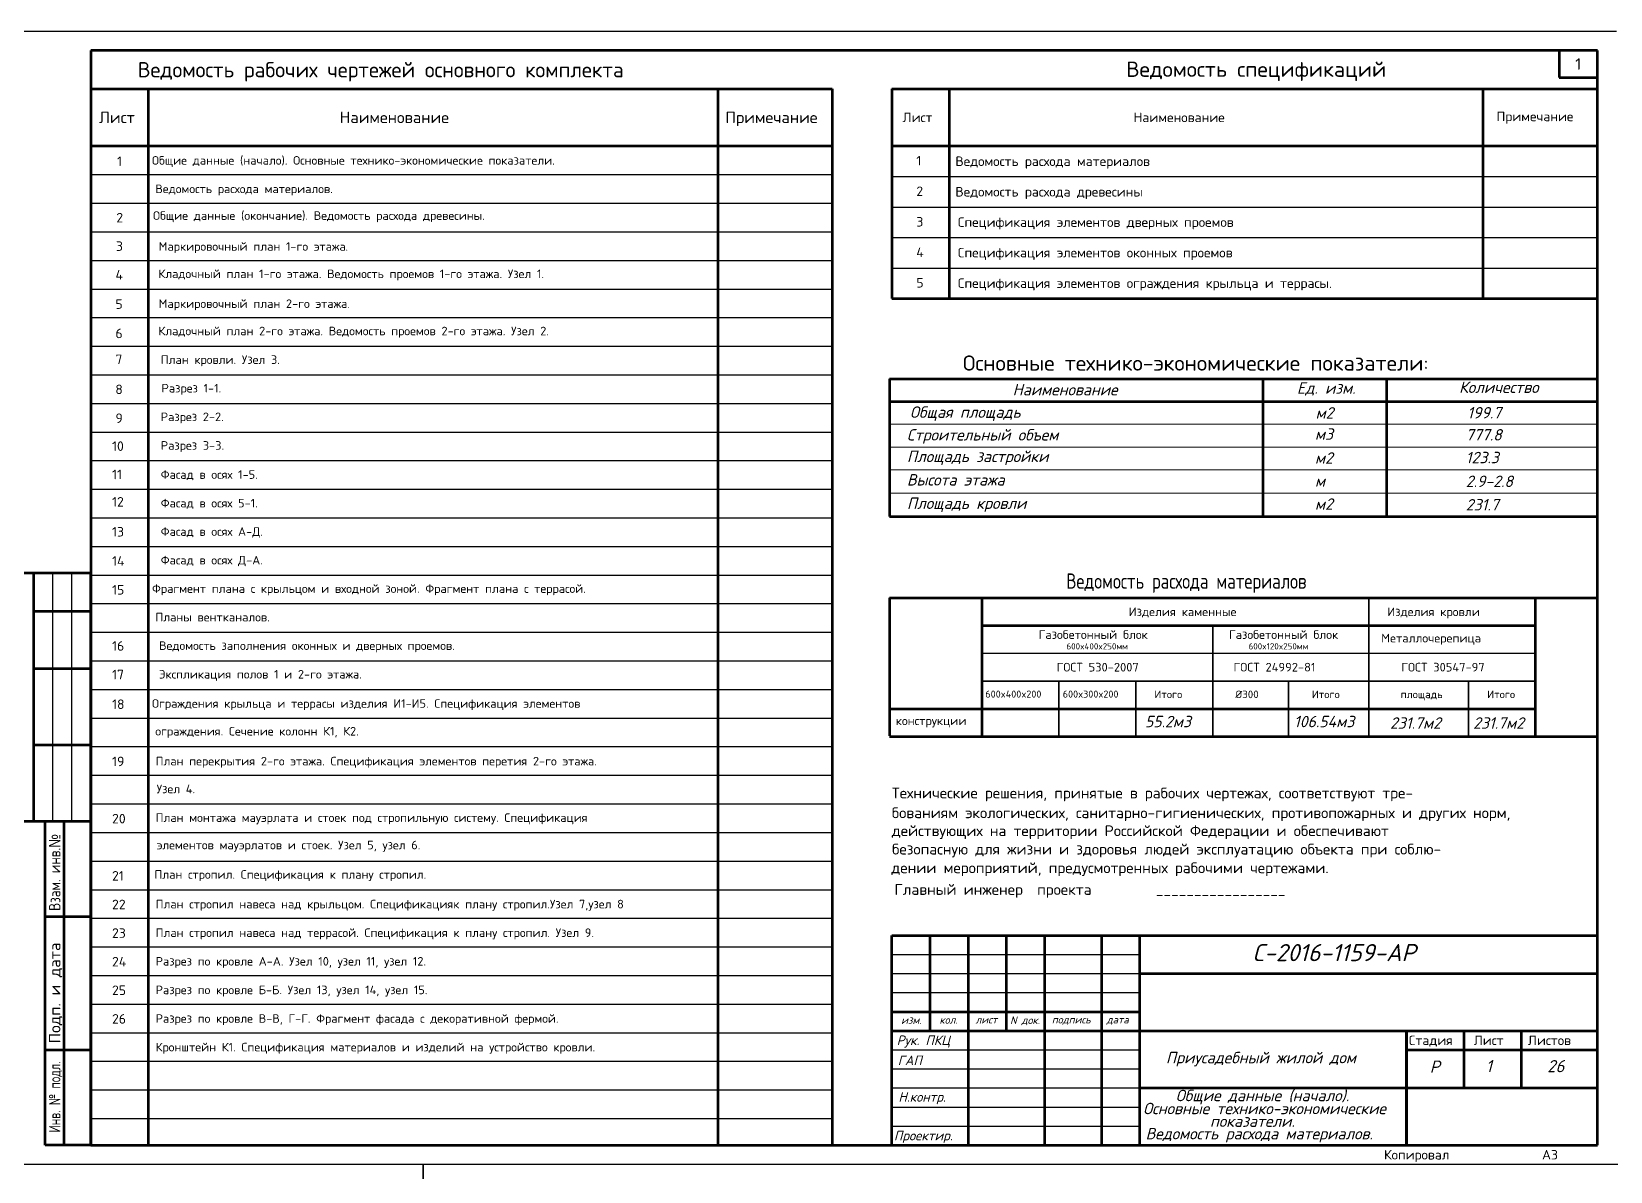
# Model space of a CAD drawing. Extents: x -12289450 to -10763036, y -7834513 to -6150123.
# Drawn here: x -11245784 to -11204386, y -7672449 to -7642561 of the extents above; entities that cross this region are included whole.
import ezdxf

# ---------------------------------------------------------------- set-up
doc = ezdxf.new("R2010")
doc.units = 0
doc.header["$LTSCALE"] = 25
for name, color, linetype in [('Annotation - Text', 7, 'Continuous'), ('ArchiCAD', 7, 'Continuous'), ('Новое', 51, 'Continuous'), ('Примечания', 7, 'Continuous')]:
    doc.layers.add(name, color=color, linetype=linetype)
doc.layers.add('Рамка', color=7, linetype='Continuous', lineweight=0)
doc.layers.add('Текст AMS', color=7, linetype='Continuous', lineweight=9)
doc.styles.add('ARIAL', font='isocpeui.ttf')
doc.styles.add('gismo', font='isocpeui.ttf')
doc.styles.add('GOST 2.304', font='cs_gost2304.shx')
doc.styles.get("Standard").update_dxf_attribs({"font": 'arial.ttf'})

msp = doc.modelspace()

# ---------------------------------------------------------------- linework, layer by layer
at = {"linetype": 'Continuous', "lineweight": 60}
for p, q in [((-11223289.4, -7651665.7), (-11204728.5, -7651665.7)), ((-11213500, -7651665.7), (-11213500, -7655280.1)), ((-11210254.6, -7651665.7), (-11210254.6, -7655280.1)), ((-11223289.4, -7652262.1), (-11204728.5, -7652262.1)), ((-11223289.4, -7655280.1), (-11204722.2, -7655280.1))]:
    msp.add_line(p, q, dxfattribs=at)
at = {"linetype": 'Continuous', "lineweight": 25, "ltscale": 75, "extrusion": (0, 1, 0), "elevation": -7642561.3}
msp.add_lwpolyline([(11204228.5, 0), (11246228.5, 0)], dxfattribs=at)
at = {"linetype": 'Continuous', "lineweight": 60, "ltscale": 75, "extrusion": (0, 1, 0)}
for points, elevation in [([(11204728.5, 0), (11244228.5, 0)], -7643061.3), ([(11244228.5, 0), (11204728.5, 0)], -7671761.3)]:
    msp.add_lwpolyline(points, dxfattribs=dict(at, elevation=elevation))
at = {"linetype": 'Continuous', "lineweight": 60, "ltscale": 75, "extrusion": (1, 0, 0)}
for points, elevation in [([(-7643061.3, 0), (-7671761.3, 0)], -11244228.5), ([(-7671761.3, 0), (-7643061.3, 0)], -11204728.5)]:
    msp.add_lwpolyline(points, dxfattribs=dict(at, elevation=elevation))
at = {"linetype": 'Continuous', "lineweight": 60, "ltscale": 100, "extrusion": (0, 1, 0)}
for points, elevation in [([(11204728.5, 0), (11205728.5, 0)], -7643061.3), ([(11205728.5, 0), (11204728.5, 0)], -7643761.3), ([(11223228.5, 0), (11204728.5, 0)], -7671761.3)]:
    msp.add_lwpolyline(points, dxfattribs=dict(at, elevation=elevation))
at = {"linetype": 'Continuous', "lineweight": 60, "ltscale": 100, "extrusion": (1, 0, 0)}
for points, elevation in [([(-7643061.3, 0), (-7643761.3, 0)], -11205728.5), ([(-7643761.3, 0), (-7643061.3, 0)], -11204728.5), ([(-7671761.3, 0), (-7666261.3, 0)], -11204728.5)]:
    msp.add_lwpolyline(points, dxfattribs=dict(at, elevation=elevation))
at = {"linetype": 'Continuous', "lineweight": 25, "ltscale": 75, "extrusion": (1, 0, 0), "elevation": -11244228.5}
msp.add_lwpolyline([(-7644061.3, 0), (-7648761.3, 0)], dxfattribs=at)
at = {"linetype": 'Continuous', "lineweight": 60, "extrusion": (0, 1, 0)}
for points, elevation in [([(11244228.5, 0), (11224788.1, 0)], -7644061.3), ([(11244228.5, 0), (11224788.1, 0)], -7644061.3), ([(11223228.5, 0), (11204728.5, 0)], -7644061.3), ([(11244228.5, 0), (11224788.1, 0)], -7645561.3), ([(11223228.5, 0), (11204728.5, 0)], -7645561.3), ([(11223228.5, 0), (11204728.5, 0)], -7649561.3), ([(11244228.5, 0), (11246228.5, 0)], -7656761.3), ([(11223289.4, 0), (11204728.5, 0)], -7657411.2), ([(11245728.5, 0), (11244228.5, 0)], -7657761.3), ([(11220867.6, 0), (11206363, 0)], -7658137.6), ([(11245728.5, 0), (11244228.5, 0)], -7659261.3), ([(11223289.4, 0), (11206363, 0)], -7660317), ([(11245728.5, 0), (11244228.5, 0)], -7661261.3), ([(11223289.4, 0), (11204728.5, 0)], -7661043.4), ([(11245428.5, 0), (11244228.5, 0)], -7665761.3), ([(11223228.5, 0), (11204728.5, 0)], -7666261.3), ([(11216728.5, 0), (11204728.5, 0)], -7667261.3), ([(11223228.5, 0), (11216728.5, 0)], -7668261.3), ([(11223228.5, 0), (11204728.5, 0)], -7668761.3), ([(11245428.5, 0), (11244228.5, 0)], -7669261.3), ([(11209728.5, 0), (11204728.5, 0)], -7669261.3), ([(11216728.5, 0), (11204728.5, 0)], -7670261.3), ([(11244228.5, 0), (11245428.5, 0)], -7671761.3)]:
    msp.add_lwpolyline(points, dxfattribs=dict(at, elevation=elevation))
at = {"linetype": 'Continuous', "lineweight": 60, "extrusion": (1, 0, 0)}
for points, elevation in [([(-7644061.3, 0), (-7671761.3, 0)], -11242728.5), ([(-7644061.3, 0), (-7671761.3, 0)], -11227788.1), ([(-7644061.3, 0), (-7671761.3, 0)], -11227788.1), ([(-7644061.3, 0), (-7671761.3, 0)], -11224788.1), ([(-7644061.3, 0), (-7671761.3, 0)], -11224788.1), ([(-7644061.3, 0), (-7649561.3, 0)], -11223228.5), ([(-7644061.3, 0), (-7649561.3, 0)], -11221728.5), ([(-7644061.3, 0), (-7649561.3, 0)], -11207728.5), ([(-7651665.7, 0), (-7655280.1, 0)], -11223289.4), ([(-7663261.3, 0), (-7656761.3, 0)], -11245728.5), ([(-7671761.3, 0), (-7656761.3, 0)], -11244228.5), ([(-7657411.2, 0), (-7661025.6, 0)], -11223289.4), ([(-7657411.2, 0), (-7661043.4, 0)], -11220867.6), ([(-7657411.2, 0), (-7661043.4, 0)], -11206363), ([(-7671761.3, 0), (-7663261.3, 0)], -11245428.5), ([(-7671761.3, 0), (-7663261.3, 0)], -11244928.5), ([(-7671761.3, 0), (-7666261.3, 0)], -11223228.5), ([(-7666261.3, 0), (-7668761.3, 0)], -11222228.5), ([(-7666261.3, 0), (-7671761.3, 0)], -11221228.5), ([(-7666261.3, 0), (-7668761.3, 0)], -11220228.5), ([(-7666261.3, 0), (-7671761.3, 0)], -11219228.5), ([(-7666261.3, 0), (-7671761.3, 0)], -11217728.5), ([(-7671761.3, 0), (-7666262.3, 0)], -11216728.5), ([(-7671761.3, 0), (-7668761.3, 0)], -11209728.5), ([(-7668761.3, 0), (-7671761.3, 0)], -11209728.5), ([(-7668761.3, 0), (-7670261.3, 0)], -11208228.5), ([(-7668761.3, 0), (-7670261.3, 0)], -11206728.5)]:
    msp.add_lwpolyline(points, dxfattribs=dict(at, elevation=elevation))
at = {"linetype": 'Continuous', "ltscale": 75, "extrusion": (1, 0, 0), "elevation": -11204728.5}
for points in [[(-7644061.3, 0), (-7647961.3, 0)], [(-7649224.4, 0), (-7666261.3, 0)]]:
    msp.add_lwpolyline(points, dxfattribs=at)
at = {"linetype": 'Continuous', "ltscale": 75, "extrusion": (0, 1, 0)}
for points, elevation in [([(11244228.5, 0), (11224788.1, 0)], -7646311.3), ([(11223228.5, 0), (11204728.5, 0)], -7646361.3), ([(11244228.5, 0), (11224788.1, 0)], -7647061.3), ([(11223228.5, 0), (11204728.5, 0)], -7647161.3), ([(11244228.5, 0), (11224788.1, 0)], -7647811.3), ([(11223228.5, 0), (11204728.5, 0)], -7647961.3), ([(11244228.5, 0), (11224788.1, 0)], -7648561.3), ([(11223228.5, 0), (11204728.5, 0)], -7648761.3), ([(11244228.5, 0), (11224788.1, 0)], -7649311.3), ([(11244228.5, 0), (11224788.1, 0)], -7650061.3), ([(11244228.5, 0), (11224788.1, 0)], -7650811.3), ([(11244228.5, 0), (11224788.1, 0)], -7651561.3), ([(11244228.5, 0), (11224788.1, 0)], -7652311.3), ([(11244228.5, 0), (11224788.1, 0)], -7653061.3), ([(11244228.5, 0), (11224788.1, 0)], -7653811.3), ([(11244228.5, 0), (11224788.1, 0)], -7654561.3), ([(11244228.5, 0), (11224788.1, 0)], -7655311.3), ([(11244228.5, 0), (11224788.1, 0)], -7656061.3), ([(11244228.5, 0), (11224788.1, 0)], -7656811.3), ([(11244228.5, 0), (11224788.1, 0)], -7657561.3), ([(11244228.5, 0), (11224788.1, 0)], -7658311.3), ([(11244228.5, 0), (11224788.1, 0)], -7659061.3), ([(11220867.6, 0), (11206363, 0)], -7658864.1), ([(11244228.5, 0), (11224788.1, 0)], -7659811.3), ([(11244228.5, 0), (11225194, 0)], -7659811.3), ([(11244228.5, 0), (11224788.1, 0)], -7660561.3), ([(11244228.5, 0), (11225194, 0)], -7661311.3), ([(11244228.5, 0), (11224788.1, 0)], -7661311.3), ([(11244228.5, 0), (11225194, 0)], -7662061.3), ([(11244228.5, 0), (11224788.1, 0)], -7662061.3), ([(11244228.5, 0), (11225194, 0)], -7662811.3), ([(11244228.5, 0), (11224788.1, 0)], -7662811.3), ([(11244228.5, 0), (11225194, 0)], -7663561.3), ([(11244228.5, 0), (11224788.1, 0)], -7663561.3), ([(11244228.5, 0), (11225194, 0)], -7664311.3), ([(11244228.5, 0), (11224788.1, 0)], -7664311.3), ([(11244228.5, 0), (11225194, 0)], -7665061.3), ([(11244228.5, 0), (11224788.1, 0)], -7665061.3), ([(11244228.5, 0), (11224788.1, 0)], -7665811.3), ([(11244228.5, 0), (11225194, 0)], -7666561.3), ([(11244228.5, 0), (11224788.1, 0)], -7666561.3), ([(11223228.5, 0), (11204728.5, 0)], -7666261.3), ([(11244228.5, 0), (11225194, 0)], -7667311.3), ([(11244228.5, 0), (11224788.1, 0)], -7667311.3), ([(11244228.5, 0), (11225194, 0)], -7668061.3), ([(11244228.5, 0), (11224788.1, 0)], -7668061.3), ([(11244228.5, 0), (11225194, 0)], -7668811.3), ([(11244228.5, 0), (11224788.1, 0)], -7668811.3), ([(11244228.5, 0), (11224788.1, 0)], -7669561.3), ([(11244228.5, 0), (11225194, 0)], -7670311.3), ([(11244228.5, 0), (11224788.1, 0)], -7670311.3), ([(11244228.5, 0), (11225194, 0)], -7671061.3), ([(11244228.5, 0), (11224788.1, 0)], -7671061.3)]:
    msp.add_lwpolyline(points, dxfattribs=dict(at, elevation=elevation))
at = {"linetype": 'Continuous', "lineweight": 25, "extrusion": (1, 0, 0)}
for elevation in [-11245228.5, -11244728.5]:
    msp.add_lwpolyline([(-7663261.3, 0), (-7656761.3, 0)], dxfattribs=dict(at, elevation=elevation))
at = {"linetype": 'Continuous', "lineweight": 60, "extrusion": (2.42532e-15, -1, 0), "elevation": 7663261.3}
msp.add_lwpolyline([(-11246228.5, 0), (-11244228.5, 0)], dxfattribs=at)
at = {"linetype": 'Continuous', "lineweight": 25, "ltscale": 60, "extrusion": (1, 0, 0), "elevation": -11244228.5}
msp.add_lwpolyline([(-7666261.3, 0), (-7671761.3, 0)], dxfattribs=at)
at = {"linetype": 'Continuous', "ltscale": 60, "extrusion": (1, 0, 0), "elevation": -11223228.5}
msp.add_lwpolyline([(-7666261.3, 0), (-7671761.3, 0)], dxfattribs=at)
at = {"linetype": 'Continuous', "lineweight": 25, "extrusion": (0, 1, 0)}
for elevation in [-7666761.3, -7667261.3, -7667761.3, -7669261.3, -7669761.3, -7670261.3, -7670761.3, -7671261.3]:
    msp.add_lwpolyline([(11223228.5, 0), (11216728.5, 0)], dxfattribs=dict(at, elevation=elevation))
at = {"linetype": 'Continuous', "ltscale": 60, "extrusion": (0, 1, 0), "elevation": -7671761.3}
msp.add_lwpolyline([(11244228.5, 0), (11223228.5, 0)], dxfattribs=at)
at = {"layer": 'ArchiCAD', "color": 7, "linetype": 'Continuous', "lineweight": 35, "extrusion": (1, 0, 0)}
for points, elevation in [([(-7657411.2, 0), (-7661043.4, 0)], -11210721.7), ([(-7657411.2, 0), (-7661043.4, 0)], -11204728.5), ([(-7658137.6, 0), (-7661043.4, 0)], -11214807.9), ([(-7659590.5, 0), (-7661043.4, 0)], -11218847.6), ([(-7659590.5, 0), (-7661043.4, 0)], -11216827.6), ([(-7659590.5, 0), (-7661043.4, 0)], -11212827.1), ([(-7659590.5, 0), (-7661043.4, 0)], -11208110.6)]:
    msp.add_lwpolyline(points, dxfattribs=dict(at, elevation=elevation))
at = {"layer": 'ArchiCAD', "color": 7, "linetype": 'Continuous', "lineweight": 35, "extrusion": (0, 1, 0), "elevation": -7659590.5}
msp.add_lwpolyline([(11220867.6, 0), (11206363, 0)], dxfattribs=at)
at = {"layer": 'Новое', "color": 7, "linetype": 'Continuous'}
for points in [[(-11267018.5, -7672261.3), (-11235518.6, -7672261.3), (-11235518.6, -7694536.2), (-11267018.5, -7694536.2)], [(-11267018.5, -7672261.3), (-11235518.6, -7672261.3), (-11235518.6, -7694536.2), (-11267018.5, -7694536.2)], [(-11235518.6, -7672261.3), (-11204018.7, -7672261.3), (-11204018.7, -7694536.2), (-11235518.6, -7694536.2)], [(-11235518.6, -7672261.3), (-11204018.7, -7672261.3), (-11204018.7, -7694536.2), (-11235518.6, -7694536.2)]]:
    msp.add_lwpolyline(points, close=True, dxfattribs=at)
at = {"layer": 'Рамка'}
for p, q in [((-11223289.4, -7652858.5), (-11204728.5, -7652858.5)), ((-11223289.4, -7653454.9), (-11204728.5, -7653454.9)), ((-11223289.4, -7654051.2), (-11204728.5, -7654051.2)), ((-11223289.4, -7654665.7), (-11204722.2, -7654665.7))]:
    msp.add_line(p, q, dxfattribs=at)

# ---------------------------------------------------------------- texts
at = {"color": 7, "linetype": 'Continuous', "ltscale": 75, "attachment_point": 1}
for s, insert, char_height, width in [('{\\Fsimplex|c204;\\W0.9575;Ведомость рабочих чертежей основного комплекта }', (-11243000.8, -7643361.4), 399.815, 23862.735), ('\\Fsimplex.shx;\\W1.0000000000;\\T1.0000000000;\\o\\lЛист', (-11244014.8, -7644661.3), 299.861, 1556.422), ('\\Fsimplex.shx;\\W1.0000000000;\\T1.0000000000;\\o\\lНаименование', (-11237703.5, -7644661.3), 299.861, 3626.892), ('{\\Fsimplex|c204;Примечание}', (-11227592.3, -7644661.3), 299.861, 3626.892), ('\\Fsimplex.shx;\\W1.0000000000;\\T1.0000000000;\\o\\lЛист', (-11222947.2, -7644686), 250.472, 1300.07), ('{\\Fsimplex|c204;Наименование}', (-11216890, -7644686), 250.472, 3029.521), ('{\\Fsimplex|c204;Примечание}', (-11207371.5, -7644661.3), 250, 3070.007), ('\\Fsimplex.shx;\\W1.0000000000;\\T1.0000000000;\\o\\l1', (-11243544.2, -7645836), 250.472, 369.745), ('{\\Fsimplex|c0;1}', (-11222585.5, -7645823.2), 250.472, 477.09), ('{\\Fsimplex|c204; Ведомость расхода материалов}', (-11221728.5, -7645836), 250.472, 7662.445), ('{\\Fsimplex|c0;2}', (-11222585.5, -7646623.2), 250.472, 477.09), ('{\\Fsimplex|c204; Ведомость расхода древесины}', (-11221728.5, -7646636), 250.472, 7662.445), ('\\Fsimplex.shx;\\W1.0000000000;\\T1.0000000000;\\o\\l2', (-11243562.3, -7647315.3), 250.472, 477.09), ('{\\Fsimplex|c0;3}', (-11222585.5, -7647423.2), 250.472, 477.09), ('{\\Fsimplex|c204;Спецификация элементов дверных проемов}', (-11221498, -7647432.6), 250.472, 9377.287), ('\\Fsimplex.shx;\\W1.0000000000;\\T1.0000000000;\\o\\l3', (-11243572.4, -7648061.9), 250.472, 477.09), ('{\\Fsimplex|c0;4}', (-11222585.5, -7648223.2), 250.472, 477.09), ('{\\Fsimplex|c204;Спецификация элементов оконных проемов}', (-11221498, -7648232.6), 250.472, 9377.287), ('\\Fsimplex.shx;\\W1.0000000000;\\T1.0000000000;\\o\\l4', (-11243584.9, -7648813.7), 250.472, 489.017), ('{\\Fsimplex|c204;5}', (-11222585.5, -7649023.2), 250.472, 477.09), ('{\\Fsimplex|c204;Спецификация элементов ограждения крыльца\\Fsimplex|c0; \\Fsimplex|c204;и террасы.}', (-11221498, -7649032.6), 250.472, 13769.489), ('{\\Fsimplex|c0;5}', (-11243584.9, -7649581), 250.472, 489.017), ('{\\Fsimplex|c0;6}', (-11243584.9, -7650350.6), 250.472, 489.017), ('{\\Fsimplex|c0;7}', (-11243584.9, -7651028.8), 250.472, 489.017), ('{\\Fsimplex|c0;8}', (-11243589, -7651816.8), 250.472, 489.017), ('{\\Fsimplex|c0;9}', (-11243584.9, -7652573.9), 250.472, 489.017), ('{\\Fsimplex|c0;10}', (-11243674.6, -7653305.7), 250.472, 489.017), ('{\\Fsimplex|c0;1\\Fsimplex|c204;1}', (-11243674.6, -7654048.5), 250.472, 489.017), ('{\\Fsimplex|c0;1\\Fsimplex|c204;2}', (-11243674.6, -7654766.2), 250.472, 489.017), ('{\\Fsimplex|c0;1\\Fsimplex|c204;3}', (-11243674.6, -7655551.1), 250.472, 489.017), ('{\\Fsimplex|c0;1\\Fsimplex|c204;4}', (-11243674.6, -7656317.2), 250.472, 489.017), ('{\\Fsimplex|c0;1\\Fsimplex|c204;5}', (-11243674.6, -7657073.5), 250.472, 489.017), ('{\\Fsimplex|c204;Изделия каменные }', (-11217016.4, -7657660.9), 227.015, 3956.543), ('{\\Fsimplex|c204;Изделия кровли}', (-11210236.9, -7657660.9), 227.015, 3956.543), ('{\\Fsimplex|c204;Газобетонный блок }', (-11219380.3, -7658259.7), 227.015, 6035.022), ('{\\Fsimplex|c204;Газобетонный блок }', (-11214388.8, -7658259.7), 227.015, 6035.022), ('{\\Fsimplex|c204;Металлочерепица}', (-11210396.4, -7658351.7), 227.015, 4888.656), ('{\\Fsimplex|c0;1\\Fsimplex|c204;6}', (-11243674.6, -7658545.7), 250.472, 489.017), ('{\\Fsimplex|c0;600x400x250\\Fsimplex|c204;мм}', (-11218648.7, -7658598.4), 163.8, 4453.115), ('{\\Fsimplex|c0;600x120x250\\Fsimplex|c204;мм}', (-11213873.8, -7658598.4), 163.8, 4453.115), ('{\\Fsimplex|c204;ГОСТ 530-2007}', (-11218907.7, -7659113.6), 227.444, 4574.142), ('{\\Fsimplex|c204;ГОСТ 24\\Fsimplex|c0;992\\Fsimplex|c204;-8\\Fsimplex|c0;1}', (-11214269.2, -7659113.6), 227.444, 4574.142), ('{\\Fsimplex|c204;ГОСТ \\Fsimplex|c0;30547\\Fsimplex|c204;-\\Fsimplex|c0;97}', (-11209871.1, -7659113.6), 227.444, 4574.142), ('{\\Fsimplex|c0;17}', (-11243674.6, -7659295.7), 250.472, 489.017), ('{\\Fsimplex|c0;600x400x2\\Fsimplex|c204;0\\Fsimplex|c0;0}', (-11220776.3, -7659840.2), 185, 637.803), ('{\\Fsimplex|c0;600x\\Fsimplex|c204;3\\Fsimplex|c0;00x2\\Fsimplex|c204;0\\Fsimplex|c0;0}', (-11218746.5, -7659840.2), 185, 637.803), ('\\Fsimplex.shx;\\W1.0000000000;\\T1.0000000000;\\o\\lИтого', (-11216342.7, -7659840.2), 199.773, 637.803), ('{\\Fsimplex|c0;%%C300}', (-11214220.5, -7659840.2), 199.773, 637.803), ('\\Fsimplex.shx;\\W1.0000000000;\\T1.0000000000;\\o\\lИтого', (-11212214.4, -7659840.2), 199.773, 637.803), ('\\Fsimplex.shx;\\W1.0000000000;\\T1.0000000000;\\o\\lИтого', (-11207616.2, -7659840.2), 199.773, 637.803), ('{\\Fsimplex|c0;18}', (-11243674.6, -7660073.5), 250.472, 489.017), ('{\\Fsimplex|c204;конструкции}', (-11223125.5, -7660519.7), 227.015, 2700.236), ('{\\Fsimplex|c0;19}', (-11243674.6, -7661573.5), 250.472, 489.017), ('{\\Fsimplex|c0;20}', (-11243674.6, -7663073.5), 250.472, 489.017), ('{\\Fsimplex|c0;21}', (-11243674.6, -7664573.5), 250.472, 489.017), ('{\\Fsimplex|c0;22}', (-11243674.6, -7665323.5), 250.472, 489.017), ('{\\Fsimplex|c0;23}', (-11243674.6, -7666073.5), 250.472, 489.017), ('{\\Fsimplex|c0;24}', (-11243674.6, -7666823.5), 250.472, 489.017), ('{\\Fsimplex|c0;25}', (-11243674.6, -7667573.5), 250.472, 489.017), ('{\\Fsimplex|c0;26}', (-11243674.6, -7668323.5), 250.472, 489.017)]:
    msp.add_mtext(s, dxfattribs=dict(at, insert=insert, char_height=char_height, width=width))
at = {"insert": (-11205307.2, -7643261.3), "char_height": 300, "width": 442.857, "attachment_point": 1}
msp.add_mtext('\\Fsimplex.shx;\\W1.0000000000;\\T1.0000000000;\\o\\l1', dxfattribs=at)
at = {"color": 7, "linetype": 'Continuous', "ltscale": 75, "insert": (-11209888.8, -7659840.2), "char_height": 199.773, "attachment_point": 1}
msp.add_mtext('{\\Fsimplex|c204;площадь}', dxfattribs=at)
at = {"color": 7, "linetype": 'Continuous', "ltscale": 60, "char_height": 282.24, "attachment_point": 1}
for s, insert, width in [('{\\Fsimplex|c204;Технические решения\\Fsimplex|c0;, \\Fsimplex|c204;принятые в рабочих чертежах\\Fsimplex|c0;, \\Fsimplex|c204;соответствуют\\Fsimplex|c0; \\Fsimplex|c204;тре\\Fsimplex|c0;-}', (-11223229.4, -7662384.1), 20684.16), ('{\\Fsimplex|c204;бованиям экологических\\Fsimplex|c0;, \\Fsimplex|c204;санитарно\\Fsimplex|c0;-\\Fsimplex|c204;гигиенических\\Fsimplex|c0;, \\Fsimplex|c204;противопожарных и других норм\\Fsimplex|c0;, \\Fsimplex|c204;действующих\\Fsimplex|c0; \\Fsimplex|c204;на территории Российской Федерации и обеспечивают}', (-11223228.5, -7662904.4), 18115.093), ('{\\Fsimplex|c204;безопасную для жизни и здоровья\\Fsimplex|c0; \\Fsimplex|c204;людей эксплуатацию объекта при\\Fsimplex|c0; \\Fsimplex|c204;соблю\\Fsimplex|c0;-}', (-11223221.7, -7663857.6), 21006.72), ('{\\Fsimplex|c204;дении мероприятий\\Fsimplex|c0;, \\Fsimplex|c204;предусмотренных рабочими\\Fsimplex|c0; \\Fsimplex|c204;чертежами.}', (-11223240.1, -7664347.3), 21127.68), ('{\\Fsimplex|c204;Главный инженер  проекта         \\Fsimplex|c0;_________________  }', (-11223160, -7664915.6), 17888.64)]:
    msp.add_mtext(s, dxfattribs=dict(at, insert=insert, width=width))
at = {"linetype": 'Continuous', "lineweight": 25, "char_height": 300, "attachment_point": 1, "rotation": 90}
for s, insert, width in [('{\\Fsimplex|c204;\\W0.8;Взам\\Fsimplex|c0;. \\Fsimplex|c204;инв\\Fsimplex|c0;.\\fArial|b0|i0|c204|p34;№}', (-11245328.5, -7665617.1), 2571.429), ('\\Fsimplex.shx;\\W1.0000000000;\\T1.0000000000;\\o\\lПодп. и дата', (-11245328.5, -7669093.8), 3614.286), ('\\Fsimplex.shx;\\W0.7000000000;\\T1.0000000000;\\o\\lИнв. № подл.', (-11245328.5, -7671428.9), 2250)]:
    msp.add_mtext(s, dxfattribs=dict(at, insert=insert, width=width))
at = {"linetype": 'Continuous', "lineweight": 25, "char_height": 250, "attachment_point": 1}
for s, insert, width in [('\\Fsimplex.shx;\\W1.0000000000;\\T1.0000000000;\\o\\lСтадия', (-11209672.4, -7668886.3), 1726.19), ('\\Fsimplex.shx;\\W1.0000000000;\\T1.0000000000;\\o\\lЛист', (-11207970.3, -7668886.3), 1297.619), ('\\Fsimplex.shx;\\W1.0000000000;\\T1.0000000000;\\o\\lЛистов', (-11206550.3, -7668886.3), 1750)]:
    msp.add_mtext(s, dxfattribs=dict(at, insert=insert, width=width))
at = {"linetype": 'Continuous', "lineweight": 25, "ltscale": 75, "char_height": 250, "attachment_point": 1}
for s, insert, width in [('\\Fsimplex.shx;\\W1.0000000000;\\T1.0000000000;\\o\\lКопировал', (-11210322.7, -7671886.3), 2297.619), ('\\Fsimplex.shx;\\W1.0000000000;\\T1.0000000000;\\o\\lA3', (-11206178.5, -7671886.3), 738.095)]:
    msp.add_mtext(s, dxfattribs=dict(at, insert=insert, width=width))
at = {"layer": 'Annotation - Text', "color": 0, "lineweight": 25, "style": 'gismo'}
for s, height, p in [('С-2016-1159-АР', 450, (-11213766.9, -7666936.2)), ('изм.', 200, (-11222983.9, -7668581.5)), ('кол.', 200, (-11221979.2, -7668576.1)), ('лист', 200, (-11221034.8, -7668570.6)), ('N док.', 200, (-11220127.1, -7668584.2)), ('подпись', 200, (-11219032.2, -7668569.1)), ('дата', 200, (-11217596.7, -7668570.1)), ('Рук. ПКЦ', 250, (-11223099.6, -7669134.6)), ('ГАП', 250, (-11223072.7, -7669661.8)), ('Приусадебный жилой дом', 300, (-11216040.4, -7669614.1)), ('Р', 320.7, (-11209122.6, -7669861.9)), ('1', 320.7, (-11207651.5, -7669848.1)), ('26', 320.66, (-11206043.4, -7669848.1)), ('Н.контр.', 250, (-11223054.6, -7670620.3)), ('Общие данные (начало).', 300, (-11215783.5, -7670608.2)), ('Основные технико-экономические', 300, (-11216637.8, -7670948.9)), ('показатели.', 300, (-11214885.6, -7671280.9)), ('Проектир.', 250, (-11223172.5, -7671633.9)), ('Ведомость расхода материалов. ', 300, (-11216573.3, -7671607.9))]:
    msp.add_text(s, height=height, dxfattribs=at).set_placement(p)
at = {"layer": 'Annotation - Text', "color": 0, "lineweight": 25, "char_height": 400, "width": 15170.044, "attachment_point": 4, "style": 'GOST 2.304'}
for s, insert in [('\\Fsimplex.shx;\\W1.0000000000;\\T1.0000000000;\\o\\lВедомость спецификаций', (-11217081.7, -7643602.9)), ('{\\Fsimplex|c204;Основные технико-экономические показатели\\Fsimplex|c0;:}', (-11221363.7, -7651252.3)), ('Ведомость расхода материалов', (-11218656.4, -7657023.6))]:
    msp.add_mtext(s, dxfattribs=dict(at, insert=insert))
at = {"layer": 'Примечания', "color": 7, "attachment_point": 4}
for s, insert, char_height in [('{\\Fsimplex|c204; Общие данные \\Fsimplex|c0;(\\Fsimplex|c204;начало)\\Fsimplex|c0;. \\Fsimplex|c204;Основные технико-экономические показатели.}', (-11242776.2, -7645969.5), 225), ('{\\Fsimplex|c204;Ведомость расхода материалов.}', (-11242539.6, -7646716), 225), ('{\\Fsimplex|c204; Общие данные \\Fsimplex|c0;(\\Fsimplex|c204;окончание)\\Fsimplex|c0;.\\Fsimplex|c204; Ведомость расхода древесины.\\P }', (-11242748.7, -7647604.2), 225), ('{\\Fsimplex|c204;\\H0.83333x;\\C256;Маркировочный план 1-го этажа\\H0.85x;.}', (-11242452.9, -7648225.5), 270), ('{\\Fsimplex|c204;\\H0.83333x;\\C256;Кладочный план 1-го этажа. Ведомость проемов 1-го этажа.\\Fsimplex|c0; \\Fsimplex|c204;Узел 1.}', (-11242459.3, -7648943.1), 270), ('{\\Fsimplex|c204;\\H0.83333x;\\C256;Маркировочный план \\Fsimplex|c0;2\\Fsimplex|c204;-го этажа\\H0.85x;. }', (-11242452.9, -7649725.5), 270), ('{\\Fsimplex|c204;\\H0.83333x;\\C256;Кладочный план \\Fsimplex|c0;2\\Fsimplex|c204;-го этажа. Ведомость проемов \\Fsimplex|c0;2\\Fsimplex|c204;-го этажа.\\Fsimplex|c0; \\Fsimplex|c204;Узел 2.}', (-11242459.3, -7650443.1), 270), ('{\\Fsimplex|c204;\\H0.8333x;План кровли. Узел \\Fsimplex|c0;3\\Fsimplex|c204;.}', (-11242397.6, -7651194), 270), ('{\\Fsimplex|c204;\\H0.8333x;Разрез \\Fsimplex|c0;1\\Fsimplex|c204;-\\Fsimplex|c0;1.}', (-11242378, -7651943.1), 270), ('{\\Fsimplex|c204;\\H0.8333x;Разрез \\Fsimplex|c0;2\\Fsimplex|c204;-\\Fsimplex|c0;2.}', (-11242397.6, -7652694), 270), ('{\\Fsimplex|c204;\\H0.8333x;Разрез \\Fsimplex|c0;3\\Fsimplex|c204;-\\Fsimplex|c0;3.}', (-11242397.6, -7653444), 270), ('{\\Fsimplex|c204;\\H0.8333x;Фасад в осях 1-5\\Fsimplex|c0;.}', (-11242397.6, -7654194), 270), ('{\\Fsimplex|c204;\\H0.8333x;Фасад в осях 5-\\Fsimplex|c0;1.}', (-11242397.6, -7654944), 270), ('{\\Fsimplex|c204;\\H0.8333x;Фасад в осях А\\Fsimplex|c0;-\\Fsimplex|c204;Д\\Fsimplex|c0;.}', (-11242397.6, -7655694), 270), ('{\\Fsimplex|c204;\\H0.8333x;Фасад в осях Д\\Fsimplex|c0;-\\Fsimplex|c204;А\\Fsimplex|c0;.}', (-11242397.6, -7656444), 270), ('{\\Fsimplex|c204; Фрагмент плана с крыльцом и\\Fsimplex|c0; \\Fsimplex|c204;входной зоной\\Fsimplex|c0;. \\Fsimplex|c204;Фрагмент плана\\Fsimplex|c0; \\Fsimplex|c204;с террасой\\Fsimplex|c0;. }', (-11242776.2, -7657197.7), 225), ('{\\Fsimplex|c204;Планы вентканалов\\Fsimplex|c0;.\\Fsimplex|c204;  }', (-11242539.6, -7657914.7), 225), ('{\\Fsimplex|c204;\\H0.8333x;Ведомость заполнения оконных и дверных проемов. }', (-11242441.9, -7658693.1), 270), ('{\\Fsimplex|c204;\\H0.8333x;Экспликация\\Fsimplex|c0; \\Fsimplex|c204;полов 1 и \\Fsimplex|c0;2-\\Fsimplex|c204;го этажа. }', (-11242441.9, -7659443.1), 270), ('{\\Fsimplex|c204; Ограждения крыльца и террасы\\Fsimplex|c0; \\Fsimplex|c204;изделия И\\Fsimplex|c0;1-\\Fsimplex|c204;И\\Fsimplex|c0;5. \\Fsimplex|c204;Спецификация\\Fsimplex|c0; \\Fsimplex|c204;элементов }', (-11242776.2, -7660210.1), 225), ('{\\Fsimplex|c204;ограждения\\Fsimplex|c0;. \\Fsimplex|c204;Сечение\\Fsimplex|c0; \\Fsimplex|c204;колонн К\\Fsimplex|c0;1, \\Fsimplex|c204;К\\Fsimplex|c0;2.\\Fsimplex|c204;  }', (-11242539.6, -7660937.4), 225), ('{\\Fsimplex|c204;План перекрытия 2-го этажа.\\Fsimplex|c0; \\Fsimplex|c204;Спецификация элементов перетия \\Fsimplex|c0;2-\\Fsimplex|c204;го этажа\\Fsimplex|c0;. \\Fsimplex|c204; }', (-11242532.2, -7661721.3), 225), ('{\\Fsimplex|c204;Узел \\Fsimplex|c0;4.\\Fsimplex|c204;  }', (-11242504.2, -7662421.1), 225), ('{\\Fsimplex|c204;План монтажа мауэрлата и\\Fsimplex|c0; \\Fsimplex|c204;стоек под стропильную систему. Спецификация  }', (-11242532.2, -7663203.3), 225), ('{\\Fsimplex|c204;элементов\\Fsimplex|c0; \\Fsimplex|c204;мауэрлатов и стоек\\Fsimplex|c0;. \\Fsimplex|c204;Узел \\Fsimplex|c0;5, \\Fsimplex|c204;узел \\Fsimplex|c0;6.\\Fsimplex|c204; }', (-11242504.2, -7663921.4), 225), ('{\\Fsimplex|c204;\\H0.8333x;План стропил. Спецификация\\Fsimplex|c0; \\Fsimplex|c204;к плану стропил\\Fsimplex|c0;.}', (-11242564.1, -7664693.1), 270), ('{\\Fsimplex|c204;План стропил навеса над крыльцом. Спецификацияк плану стропил\\Fsimplex|c0;.\\Fsimplex|c204;Узел 7\\Fsimplex|c0;,\\Fsimplex|c204;узел 8}', (-11242532.2, -7665470), 225), ('{\\Fsimplex|c204;План стропил навеса над террасой. Спецификация к плану стропил\\Fsimplex|c0;. \\Fsimplex|c204;Узел \\Fsimplex|c0;9.}', (-11242532.2, -7666220), 225), ('{\\Fsimplex|c204;Разрез по кровле А-А. Узел 10\\Fsimplex|c0;, \\Fsimplex|c204;узел 11\\Fsimplex|c0;, \\Fsimplex|c204;узел\\Fsimplex|c0; 12.}', (-11242532.2, -7666970), 225), ('{\\Fsimplex|c204;Разрез по кровле Б-Б. Узел 13\\Fsimplex|c0;, \\Fsimplex|c204;узел 14\\Fsimplex|c0;, \\Fsimplex|c204;узел\\Fsimplex|c0; 1\\Fsimplex|c204;5\\Fsimplex|c0;.}', (-11242532.2, -7667720), 225), ('{\\Fsimplex|c204;Разрез по кровле В-В\\Fsimplex|c0;,\\Fsimplex|c204; Г-Г\\Fsimplex|c0;.\\Fsimplex|c204; Фрагмент фасада с декоративной фермой. }', (-11242532.2, -7668470), 225), ('{\\Fsimplex|c204;Кронштейн К1. Спецификация материалов и изделий на устройство кровли.}', (-11242532.2, -7669220), 225)]:
    msp.add_mtext(s, dxfattribs=dict(at, insert=insert, char_height=char_height))
at = {"layer": 'Текст AMS', "color": 0, "style": 'ARIAL'}
for s, p in [('Количество', (-11208354.5, -7652037.4)), ('Наименование', (-11220059.8, -7652100.2)), ('Ед. изм.', (-11212607.3, -7652058)), ('Общая площадь', (-11222752.5, -7652689.3)), ('м2', (-11212116.7, -7652708.8)), ('199.7', (-11208139, -7652706.1)), ('Строительный объем', (-11222831.8, -7653284.4)), ('м3', (-11212134.2, -7653266)), ('777.8', (-11208178.8, -7653283.8)), ('Площадь застройки', (-11222831.8, -7653849.9)), ('м2', (-11212134.2, -7653892.4)), ('123.3', (-11208178.8, -7653880.2)), ('Высота этажа', (-11222831.8, -7654464.3)), ('2.9-2.8', (-11208178.8, -7654503.8)), ('м', (-11212134.2, -7654496.3)), ('Площадь кровли', (-11222831.8, -7655078.8)), ('м2', (-11212134.2, -7655100.5)), ('231.7', (-11208178.8, -7655118.3)), ('55.2м3', (-11216590.3, -7660802.6)), ('106.54м3', (-11212682.7, -7660802.6)), ('231.7м2', (-11210165.9, -7660841.6)), ('231.7м2', (-11207986.6, -7660841.6))]:
    msp.add_text(s, height=300, dxfattribs=at).set_placement(p)

doc.saveas('drawing.dxf')
